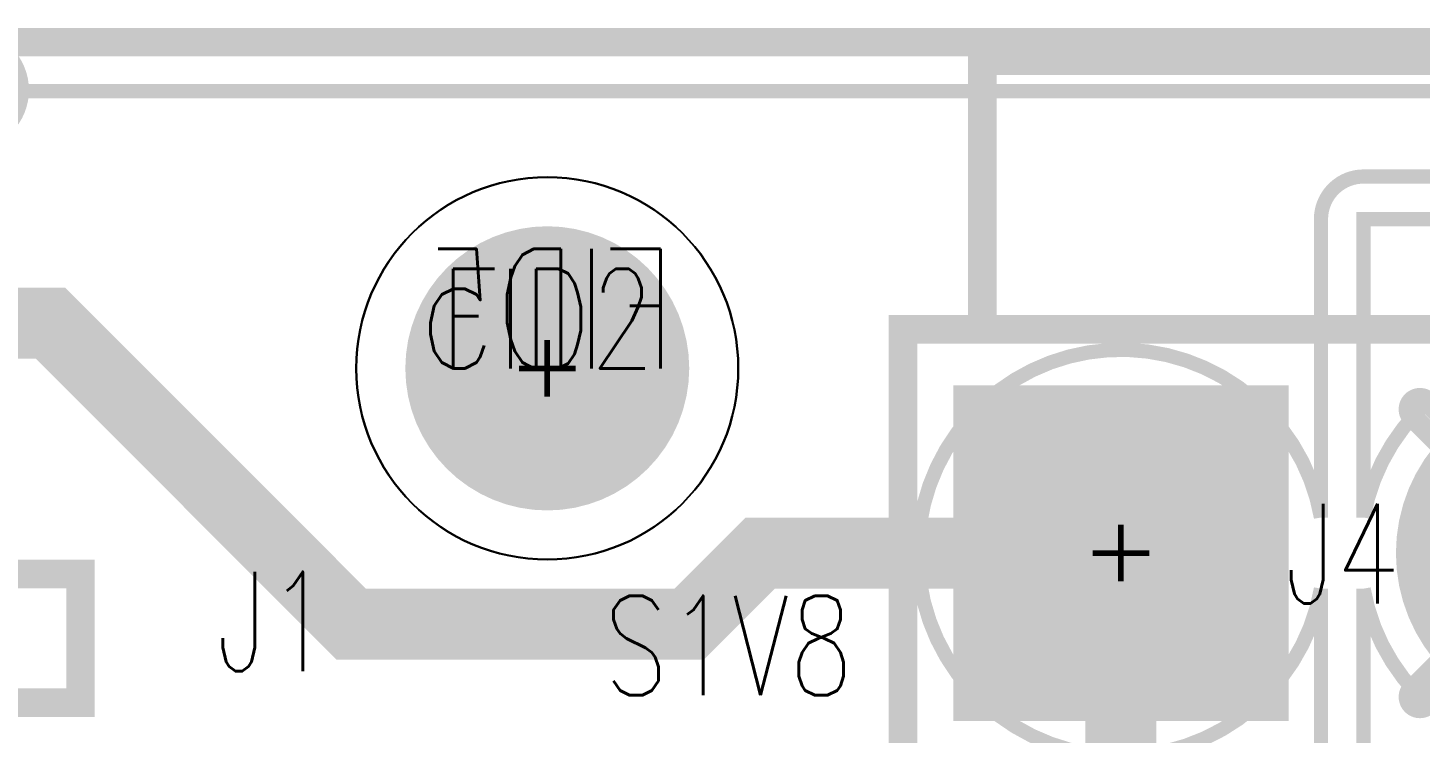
# Model space of a CAD drawing. Extents: x -4539 to 5978, y -4736 to 3041.
# Drawn here: x 1892.1 to 2382.4, y 1331.6 to 1579.8 of the extents above; entities that cross this region are included whole.
import ezdxf
from ezdxf.enums import TextEntityAlignment as Align

# ---------------------------------------------------------------- set-up
doc = ezdxf.new("R2010")
doc.units = 0
for name, pattern in [('KEEPOUT_00011110', [2, 1, 1]), ('SIG_173', [2, 1, 1]), ('SIG_18', [2, 1, 1]), ('SIG_195', [2, 1, 1]), ('SIG_196', [2, 1, 1])]:
    doc.linetypes.add(name, pattern=pattern)
doc.layers.get('0').update_dxf_attribs({"color": 254, "linetype": 'CONTINUOUS'})
for name, color, linetype in [('BOARD_OUTLINE_00', 254, 'CONTINUOUS'), ('DRIL_PLTE_THRU_01', 16, 'CONTINUOUS'), ('DRIL_PLTE_THRU_02', 2, 'CONTINUOUS'), ('DRIL_PLTE_THRU_03', 34, 'CONTINUOUS'), ('DRIL_PLTE_THRU_04', 96, 'CONTINUOUS'), ('DRIL_PLTE_THRU_05', 6, 'CONTINUOUS'), ('DRIL_PLTE_THRU_06', 176, 'CONTINUOUS'), ('DRIL_SYMBOL', 254, 'CONTINUOUS'), ('KEEPOUT_01', 43, 'CONTINUOUS'), ('PADS_BOT', 5, 'CONTINUOUS'), ('PADS_INNER', 1, 'CONTINUOUS'), ('PADS_TOP', 1, 'CONTINUOUS'), ('PADS_XR_21', 96, 'CONTINUOUS'), ('PART_NAME_01', 6, 'CONTINUOUS'), ('PART_NAME_27', 3, 'CONTINUOUS'), ('PART_NAME_30', 43, 'CONTINUOUS'), ('PART_TOP_2DLINE_00', 6, 'CONTINUOUS'), ('PART_TOP_2DLINE_01', 6, 'CONTINUOUS'), ('POUR_OUTLINE_02', 56, 'CONTINUOUS'), ('POUR_OUTLINE_05', 216, 'CONTINUOUS'), ('POUR_PADTHERM_05', 216, 'CONTINUOUS'), ('POUR_VOID_02', 56, 'CONTINUOUS'), ('POUR_VOID_05', 216, 'CONTINUOUS'), ('TEXT_26', 6, 'CONTINUOUS'), ('TRACE_06', 5, 'CONTINUOUS')]:
    doc.layers.add(name, color=color, linetype=linetype)
doc.styles.add('W5', font='simplex', dxfattribs={"width": 0.75})
doc.styles.add('W6', font='simplex', dxfattribs={"width": 0.75})

# ---------------------------------------------------------------- blocks, each defined once
blk = doc.blocks.new('BOARD_10')
at = {"layer": 'BOARD_OUTLINE_00', "const_width": 10}
blk.add_lwpolyline([(500, 274.8), (500, -433.86, -1), (500, -591.34), (500, -1300), (1120.08, -1300), (1120.08, -1162.2, -1), (1159.45, -1162.2), (1159.45, -1300), (3161.42, -1300), (3161.42, -591.34, -1), (3161.42, -433.86), (3161.42, 274.8)], format="xyb", close=True, dxfattribs=at)
blk = doc.blocks.new('POUR_VOID_450')
at = {"layer": 'POUR_VOID_02', "const_width": 5}
blk.add_lwpolyline([(-3969.43, -5105, 1), (-3876.47, -5105, 1)], format="xyb", close=True, dxfattribs=at)
blk = doc.blocks.new('POUR_OUTLINE_418')
at = {"layer": 'POUR_OUTLINE_02', "const_width": 5}
blk.add_lwpolyline([(-3557.5, -5612.5), (-3557.5, -4942.5), (-6182.5, -4942.5), (-6182.5, -5617.5), (-6166.44, -5617.5, -0.691217), (-6166.44, -5802.5), (-6182.5, -5802.5), (-6182.5, -6482.5), (-5597.5, -6482.5), (-5597.5, -6359.83, -0.121918), (-5590.76, -6342.93, -5.51621), (-5582.07, -6334.24, -0.564646), (-5522.5, -6359.83), (-5522.5, -6482.5), (-3557.5, -6482.5), (-3557.5, -5807.5), (-3558.62, -5807.5, -0.806303), (-3558.62, -5612.5)], format="xyb", close=True, dxfattribs=at)
blk.add_blockref('POUR_VOID_450', (0, 0))
blk = doc.blocks.new('POUR_HEADER_0')
blk.add_blockref('POUR_OUTLINE_418', (6185, 6485))
blk = doc.blocks.new('POUR_OUTLINE_151')
at = {"layer": 'POUR_OUTLINE_05', "const_width": 5}
blk.add_lwpolyline([(-3692.5, -6127.5), (-3692.5, -4987.5), (-3837.5, -4987.5), (-3837.5, -5092.49, -11.348875), (-3837.5, -5117.51), (-3837.5, -5487.5), (-3972.5, -5487.5), (-3972.5, -5504.7, -1.69966), (-3972.5, -5535.3), (-3972.5, -5591.73, -0.344729), (-3972.5, -5619.46), (-3972.5, -5765.7, -0.325634), (-3972.5, -5786.3), (-3972.5, -5851.16, -0.111082), (-3972.5, -5858.84), (-3972.5, -5941.68, -1.154699), (-3972.5, -5976.32), (-3972.5, -6127.5), (-3957.48, -6127.5, -0.866027), (-3922.84, -6127.5)], format="xyb", close=True, dxfattribs=at)
blk = doc.blocks.new('POUR_PADTHERM_394')
at = {"layer": 'POUR_PADTHERM_05', "const_width": 7.5}
for points in [[(-3820.3, -5057.05), (-3811.46, -5065.89, 1), (-3806.15, -5060.59), (-3814.99, -5051.75, 1), (-3820.3, -5057.05)], [(-3719.1, -5051.75), (-3727.94, -5060.59, 1), (-3722.64, -5065.89), (-3713.8, -5057.05, 1), (-3719.1, -5051.75)], [(-3814.99, -5158.25), (-3806.15, -5149.41, 1), (-3811.46, -5144.11), (-3820.3, -5152.95, 1), (-3814.99, -5158.25)], [(-3713.8, -5152.95), (-3722.64, -5144.11, 1), (-3727.94, -5149.41), (-3719.1, -5158.25, 1), (-3713.8, -5152.95)]]:
    blk.add_lwpolyline(points, format="xyb", dxfattribs=at)
blk = doc.blocks.new('POUR_HEADER_2')
for name in ['POUR_OUTLINE_151', 'POUR_PADTHERM_394']:
    blk.add_blockref(name, (3840, 4990))
blk = doc.blocks.new('POUR_VOID_187')
at = {"layer": 'POUR_VOID_05', "const_width": 5}
blk.add_lwpolyline([(-4312.89, -5488.72, -0.414214), (-4297.89, -5473.72), (-4119.84, -5473.72, -0.554043), (-4090.16, -5473.72), (-4089.29, -5473.72, -2.985255), (-4068.21, -5473.72), (-3987.93, -5473.72, -0.116345), (-3981.23, -5475.3, -0.156543), (-3972.5, -5472.5), (-3938.61, -5472.5, -1.384413), (-3905.39, -5472.5), (-3852.5, -5472.5), (-3852.5, -5462.8, -1.508829), (-3852.5, -5430.56), (-3852.5, -5117.51, -11.347787), (-3852.5, -5092.49), (-3852.5, -4987.5, -0.414214), (-3837.5, -4972.5), (-3692.5, -4972.5, -0.414214), (-3677.5, -4987.5), (-3677.5, -6127.5, -0.414214)], format="xyb", dxfattribs=at)
blk = doc.blocks.new('POUR_OUTLINE_162')
at = {"layer": 'POUR_OUTLINE_05', "const_width": 5}
blk.add_lwpolyline([(-3557.5, -5612.5), (-3557.5, -4942.5), (-6182.5, -4942.5), (-6182.5, -5617.5), (-6166.44, -5617.5, -0.691217), (-6166.44, -5802.5), (-6182.5, -5802.5), (-6182.5, -6482.5), (-5597.5, -6482.5), (-5597.5, -6359.83, -0.121918), (-5590.76, -6342.93, -0.711311), (-5613.56, -6318.99, -4.185103), (-5600.74, -6309.72, -0.59758), (-5582.07, -6334.24, -0.564646), (-5522.5, -6359.83), (-5522.5, -6482.5), (-3557.5, -6482.5), (-3557.5, -5807.5), (-3558.62, -5807.5, -0.806303), (-3558.62, -5612.5)], format="xyb", close=True, dxfattribs=at)
blk.add_blockref('POUR_VOID_187', (0, 0))
blk = doc.blocks.new('POUR_HEADER_3')
blk.add_blockref('POUR_OUTLINE_162', (6185, 6485))
blk = doc.blocks.new('SMOOTH_10')
at = {"const_width": 5}
blk.add_lwpolyline([(-2.5, 0, 1), (2.5, 0, 1)], format="xyb", close=True, dxfattribs=at)
blk = doc.blocks.new('PART_BODY_TOP_3')
at = {"layer": 'PART_TOP_2DLINE_00', "const_width": 10}
blk.add_lwpolyline([(-275.59, -22.64), (-275.59, 22.64), (275.59, 22.64), (275.59, -22.64)], close=True, dxfattribs=at)
blk.add_lwpolyline([(-252.45, -192.91, 1), (-219.99, -192.91, 1)], format="xyb", close=True, dxfattribs=at)
at = {"layer": 'PART_TOP_2DLINE_00'}
for p in [(-275.59, 22.64), (-275.59, -22.64)]:
    blk.add_blockref('SMOOTH_10', p, dxfattribs=at)
blk = doc.blocks.new('SYM_TOP_5')
blk.add_blockref('PART_BODY_TOP_3', (0, 0))
blk = doc.blocks.new('PART_TOP_29')
blk.add_blockref('SYM_TOP_5', (0, 0))
at = {"layer": 'PART_NAME_01', "style": 'W5', "width": 0.75}
blk.add_text('J1', height=35, rotation=-180, dxfattribs=at).set_placement((-363.99, -23.43), align=Align.TOP_RIGHT)
blk = doc.blocks.new('PART_BODY_TOP_4')
at = {"layer": 'PART_TOP_2DLINE_01', "const_width": 10}
for points in [[(-126.77, 173.23), (126.77, 173.23), (126.77, 78.74), (-126.77, 78.74)], [(-154.72, 78.74), (154.72, 78.74), (154.72, -208.66), (-154.72, -208.66)]]:
    blk.add_lwpolyline(points, close=True, dxfattribs=at)
at = {"layer": 'PART_TOP_2DLINE_01'}
for p in [(-126.77, 173.23), (126.77, 173.23), (-154.72, 78.74), (-126.77, 78.74), (126.77, 78.74), (154.72, 78.74), (-154.72, -208.66), (154.72, -208.66)]:
    blk.add_blockref('SMOOTH_10', p, dxfattribs=at)
blk = doc.blocks.new('DRIL_SYMBOL_64$9606299213')
at = {"layer": 'DRIL_SYMBOL', "const_width": 2}
for points in [[(0, -10), (0, 10)], [(-10, 0), (10, 0)]]:
    blk.add_lwpolyline(points, dxfattribs=at)
blk = doc.blocks.new('DRIL_HOLE_64$9606299213')
at = {"const_width": 32.48}
blk.add_lwpolyline([(-16.24, 0, 1), (16.24, 0, 1)], format="xyb", close=True, dxfattribs=at)
blk.add_blockref('DRIL_SYMBOL_64$9606299213', (0, 0))
blk = doc.blocks.new('PAD_6')
at = {"const_width": 59.06}
blk.add_lwpolyline([(0, -29.53, 1), (0, 29.53, 1)], format="xyb", close=True, dxfattribs=at)
blk = doc.blocks.new('PAD_7')
at = {"const_width": 118.11}
blk.add_lwpolyline([(-59.06, 0), (59.06, 0)], dxfattribs=at)
blk = doc.blocks.new('STK_TOP_8')
at = {"layer": 'DRIL_PLTE_THRU_01'}
blk.add_blockref('DRIL_HOLE_64$9606299213', (0, 0), dxfattribs=at)
at = {"layer": 'DRIL_PLTE_THRU_02'}
blk.add_blockref('DRIL_HOLE_64$9606299213', (0, 0), dxfattribs=at)
at = {"layer": 'DRIL_PLTE_THRU_03'}
blk.add_blockref('DRIL_HOLE_64$9606299213', (0, 0), dxfattribs=at)
at = {"layer": 'DRIL_PLTE_THRU_04'}
blk.add_blockref('DRIL_HOLE_64$9606299213', (0, 0), dxfattribs=at)
at = {"layer": 'DRIL_PLTE_THRU_05'}
blk.add_blockref('DRIL_HOLE_64$9606299213', (0, 0), dxfattribs=at)
at = {"layer": 'DRIL_PLTE_THRU_06'}
blk.add_blockref('DRIL_HOLE_64$9606299213', (0, 0), dxfattribs=at)
at = {"layer": 'PADS_BOT'}
blk.add_blockref('PAD_7', (0, 0), dxfattribs=at)
at = {"layer": 'PADS_INNER'}
blk.add_blockref('PAD_6', (0, 0), dxfattribs=at)
at = {"layer": 'PADS_TOP'}
blk.add_blockref('PAD_7', (0, 0), dxfattribs=at)
blk = doc.blocks.new('STK_TOP_9')
at = {"layer": 'DRIL_PLTE_THRU_01'}
blk.add_blockref('DRIL_HOLE_64$9606299213', (0, 0), dxfattribs=at)
at = {"layer": 'DRIL_PLTE_THRU_02'}
blk.add_blockref('DRIL_HOLE_64$9606299213', (0, 0), dxfattribs=at)
at = {"layer": 'DRIL_PLTE_THRU_03'}
blk.add_blockref('DRIL_HOLE_64$9606299213', (0, 0), dxfattribs=at)
at = {"layer": 'DRIL_PLTE_THRU_04'}
blk.add_blockref('DRIL_HOLE_64$9606299213', (0, 0), dxfattribs=at)
at = {"layer": 'DRIL_PLTE_THRU_05'}
blk.add_blockref('DRIL_HOLE_64$9606299213', (0, 0), dxfattribs=at)
at = {"layer": 'DRIL_PLTE_THRU_06'}
blk.add_blockref('DRIL_HOLE_64$9606299213', (0, 0), dxfattribs=at)
at = {"layer": 'PADS_BOT'}
blk.add_blockref('PAD_6', (0, 0), dxfattribs=at)
at = {"layer": 'PADS_INNER'}
blk.add_blockref('PAD_6', (0, 0), dxfattribs=at)
at = {"layer": 'PADS_TOP'}
blk.add_blockref('PAD_6', (0, 0), dxfattribs=at)
blk = doc.blocks.new('SYM_TOP_6')
for name, p in [('PART_BODY_TOP_4', (0, 0)), ('STK_TOP_8', (-77.95, 0)), ('STK_TOP_9', (77.95, 0))]:
    blk.add_blockref(name, p)
blk = doc.blocks.new('PART_TOP_32')
blk.add_blockref('SYM_TOP_6', (0, 0))
at = {"layer": 'PART_NAME_01', "style": 'W5', "width": 0.75}
blk.add_text('J4', height=35, dxfattribs=at).set_placement((107.45, -263.37))
at = {"layer": 'PART_NAME_27', "style": 'W5', "width": 0.75}
blk.add_text('J4', height=35, dxfattribs=at).set_placement((0, -17.72), align=Align.CENTER)
blk = doc.blocks.new('PART_BODY_TOP_21')
at = {"layer": 'KEEPOUT_01', "linetype": 'KEEPOUT_00011110'}
blk.add_lwpolyline([(-67.27, 0, 1), (67.27, 0, 1)], format="xyb", close=True, dxfattribs=at)
blk = doc.blocks.new('DRIL_SYMBOL_0')
at = {"layer": 'DRIL_SYMBOL', "const_width": 2}
for points in [[(0, -10), (0, 10)], [(-10, 0), (10, 0)]]:
    blk.add_lwpolyline(points, dxfattribs=at)
blk = doc.blocks.new('DRIL_HOLE_0')
blk.add_lwpolyline([(0, 0, 1), (0, 0, 1)], format="xyb", close=True)
blk.add_blockref('DRIL_SYMBOL_0', (0, 0))
blk = doc.blocks.new('PAD_2')
blk.add_lwpolyline([(0, 0, 1), (0, 0, 1)], format="xyb", close=True)
blk = doc.blocks.new('PAD_13')
at = {"const_width": 50}
blk.add_lwpolyline([(0, -25, 1), (0, 25, 1)], format="xyb", close=True, dxfattribs=at)
blk = doc.blocks.new('PAD_14')
at = {"const_width": 20}
blk.add_lwpolyline([(0, -10, 1), (0, 10, 1)], format="xyb", close=True, dxfattribs=at)
blk = doc.blocks.new('STK_TOP_28')
at = {"layer": 'DRIL_PLTE_THRU_01'}
blk.add_blockref('DRIL_HOLE_0', (0, 0), dxfattribs=at)
at = {"layer": 'DRIL_PLTE_THRU_02'}
blk.add_blockref('DRIL_HOLE_0', (0, 0), dxfattribs=at)
at = {"layer": 'DRIL_PLTE_THRU_03'}
blk.add_blockref('DRIL_HOLE_0', (0, 0), dxfattribs=at)
at = {"layer": 'DRIL_PLTE_THRU_04'}
blk.add_blockref('DRIL_HOLE_0', (0, 0), dxfattribs=at)
at = {"layer": 'DRIL_PLTE_THRU_05'}
blk.add_blockref('DRIL_HOLE_0', (0, 0), dxfattribs=at)
at = {"layer": 'DRIL_PLTE_THRU_06'}
blk.add_blockref('DRIL_HOLE_0', (0, 0), dxfattribs=at)
at = {"layer": 'PADS_BOT'}
blk.add_blockref('PAD_2', (0, 0), dxfattribs=at)
at = {"layer": 'PADS_INNER'}
blk.add_blockref('PAD_2', (0, 0), dxfattribs=at)
at = {"layer": 'PADS_TOP'}
blk.add_blockref('PAD_14', (0, 0), dxfattribs=at)
at = {"layer": 'PADS_XR_21'}
blk.add_blockref('PAD_13', (0, 0), dxfattribs=at)
blk = doc.blocks.new('SYM_TOP_12')
for name in ['PART_BODY_TOP_21', 'STK_TOP_28']:
    blk.add_blockref(name, (0, 0))
blk = doc.blocks.new('PART_TOP_41')
blk.add_blockref('SYM_TOP_12', (0, 0))
at = {"layer": 'PART_NAME_27', "style": 'W5', "width": 0.75}
blk.add_text('FID2', height=35, dxfattribs=at).set_placement((0, 0), align=Align.CENTER)
blk = doc.blocks.new('PART_BODY_BOT_21')
at = {"layer": 'KEEPOUT_01', "linetype": 'KEEPOUT_00011110'}
blk.add_lwpolyline([(-67.27, 0, 1), (67.27, 0, 1)], format="xyb", close=True, dxfattribs=at)
blk = doc.blocks.new('STK_BOT_28')
at = {"layer": 'DRIL_PLTE_THRU_01'}
blk.add_blockref('DRIL_HOLE_0', (0, 0), dxfattribs=at)
at = {"layer": 'DRIL_PLTE_THRU_02'}
blk.add_blockref('DRIL_HOLE_0', (0, 0), dxfattribs=at)
at = {"layer": 'DRIL_PLTE_THRU_03'}
blk.add_blockref('DRIL_HOLE_0', (0, 0), dxfattribs=at)
at = {"layer": 'DRIL_PLTE_THRU_04'}
blk.add_blockref('DRIL_HOLE_0', (0, 0), dxfattribs=at)
at = {"layer": 'DRIL_PLTE_THRU_05'}
blk.add_blockref('DRIL_HOLE_0', (0, 0), dxfattribs=at)
at = {"layer": 'DRIL_PLTE_THRU_06'}
blk.add_blockref('DRIL_HOLE_0', (0, 0), dxfattribs=at)
at = {"layer": 'PADS_BOT'}
blk.add_blockref('PAD_14', (0, 0), dxfattribs=at)
at = {"layer": 'PADS_INNER'}
blk.add_blockref('PAD_2', (0, 0), dxfattribs=at)
at = {"layer": 'PADS_TOP'}
blk.add_blockref('PAD_2', (0, 0), dxfattribs=at)
at = {"layer": 'PADS_XR_21'}
blk.add_blockref('PAD_13', (0, 0), dxfattribs=at)
blk = doc.blocks.new('SYM_BOT_12')
for name in ['PART_BODY_BOT_21', 'STK_BOT_28']:
    blk.add_blockref(name, (0, 0))
blk = doc.blocks.new('PART_BOT_44')
blk.add_blockref('SYM_BOT_12', (0, 0))
at = {"layer": 'PART_NAME_30', "style": 'W6', "width": 0.75}
blk.add_text('FID5', height=42, dxfattribs=at).set_placement((0, 0), align=Align.CENTER)
blk = doc.blocks.new('SMOOTH_25')
at = {"const_width": 12.5}
blk.add_lwpolyline([(-6.25, 0, 1), (6.25, 0, 1)], format="xyb", close=True, dxfattribs=at)

msp = doc.modelspace()

# ---------------------------------------------------------------- linework, layer by layer
at = {"layer": 'TRACE_06', "linetype": 'SIG_195', "const_width": 25}
for points in [[(1027.95, 1400), (1103.9, 1475.94), (1900, 1475.94), (2005.94, 1370), (2125, 1370), (2150, 1395), (2277.05, 1395)], [(1911.42, 1001.54), (1911.42, 1023.84), (1934.18, 1046.6), (1934.18, 1109.01), (2057.02, 1231.85), (2191.61, 1231.85), (2277.05, 1317.28), (2277.05, 1395)]]:
    msp.add_lwpolyline(points, dxfattribs=at)

# ---------------------------------------------------------------- block references
for name, p in [('BOARD_10', (-500, 1300)), ('PART_TOP_32', (2355, 1395)), ('PART_TOP_41', (2075, 1460))]:
    msp.add_blockref(name, p)
at = {"rotation": 180}
msp.add_blockref('PART_TOP_29', (1635, 1365), dxfattribs=at)
at = {"linetype": 'SIG_173'}
msp.add_blockref('POUR_HEADER_0', (15, 15), dxfattribs=at)
at = {"linetype": 'SIG_196'}
msp.add_blockref('POUR_HEADER_3', (15, 15), dxfattribs=at)
at = {"xscale": -1}
msp.add_blockref('PART_BOT_44', (2075, 1460), dxfattribs=at)
at = {"linetype": 'SIG_18'}
msp.add_blockref('POUR_HEADER_2', (2360, 1510), dxfattribs=at)
at = {"layer": 'TRACE_06'}
for p in [(1900, 1475.94), (2150, 1395), (2277.05, 1395), (2277.05, 1395), (2005.94, 1370), (2125, 1370)]:
    msp.add_blockref('SMOOTH_25', p, dxfattribs=at)

# ---------------------------------------------------------------- texts
at = {"layer": 'TEXT_26', "style": 'W5', "width": 0.75}
msp.add_text('S1V8', height=35, dxfattribs=at).set_placement((2095, 1345))

doc.saveas('drawing.dxf')
